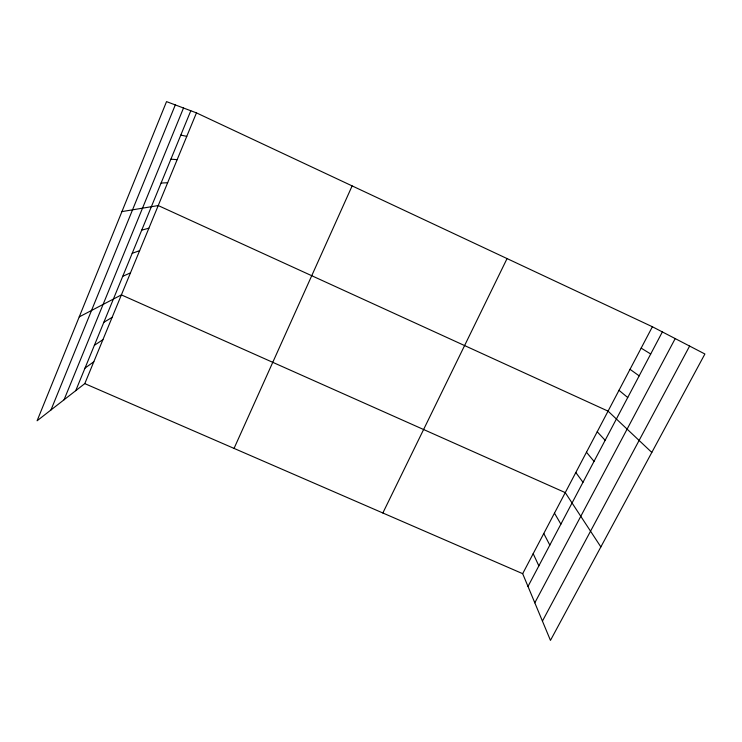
<?xml version="1.0" encoding="UTF-8"?>
<svg xmlns="http://www.w3.org/2000/svg" width="742" height="742" viewBox="0 0 742 742"><rect width="100%" height="100%" fill="white"/><g stroke="black" fill="none" stroke-linecap="round" stroke-linejoin="round"><path stroke-width="1.11" d="M50.975 409.964L175.297 104.919M64.053 399.78L183.515 108.007M75.721 390.691L190.805 110.753M84.792 383.623L196.454 112.877L166.533 101.617L37.1 420.77L84.792 383.623L522.674 573.677L550.462 640.383L704.9 353.999L652.385 326.749L196.454 112.877M234.045 448.409L352.135 185.899M382.844 512.991L507.064 258.578M522.674 573.677L652.385 326.749M527.989 586.449L662.365 331.924M534.815 602.819L675.211 338.593M542.43 621.091L689.615 346.069M85.005 368.115L93.817 361.753M94.373 345.318L102.925 339.669M103.834 322.306L112.107 317.39M79.227 316.89L121.382 294.899L565.256 492.614L600.862 546.928M122.745 276.302L130.471 272.87M132.197 253.328L139.635 250.638M141.731 230.122L148.892 228.202M121.929 211.6L158.231 205.562L608.06 411.133L651.81 452.444M161.079 183.061L167.655 182.708M170.892 159.187L177.162 159.651M180.807 135.09L186.761 136.37M641.153 348.128L650.715 353.999M630.023 369.312L639.168 375.86M618.995 390.311L627.732 397.536M597.217 431.77L605.157 440.284M586.468 452.221L594.027 461.376M575.82 472.506L582.989 482.272M554.469 513.149L560.887 524.14M543.775 533.498L549.822 545.101M533.173 553.68L538.859 565.868"/></g></svg>
